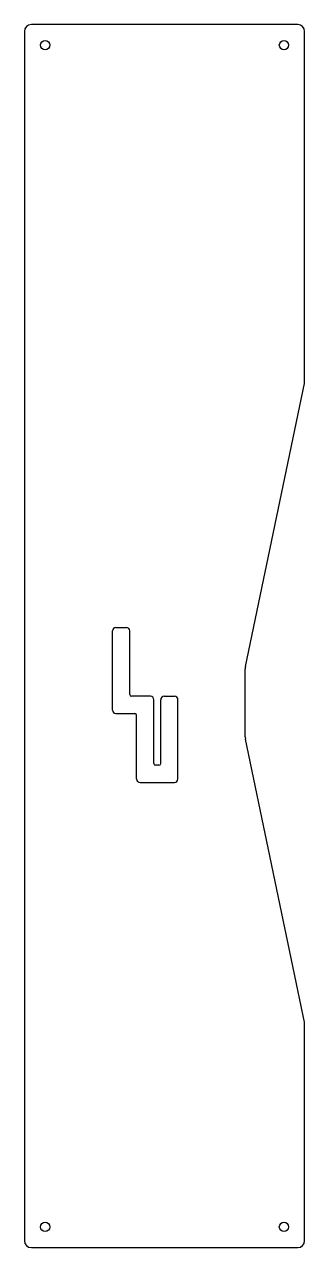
# Model space of a CAD drawing. Extents: x -290 to -209, y -159 to 196.
import ezdxf

# ---------------------------------------------------------------- set-up
doc = ezdxf.new("R2010")
doc.units = 0
doc.header["$MEASUREMENT"] = 0
doc.layers.add('VISIBLE', color=7, linetype='CONTINUOUS')

msp = doc.modelspace()

# ---------------------------------------------------------------- linework, layer by layer
at = {"layer": 'VISIBLE'}
for p, q in [((-211.11, 196.04), (-288.43, 196.04)), ((-290.43, 194.04), (-290.43, -156.96)), ((-209.11, 91.82), (-209.11, 194.04)), ((-226.26, 9.72), (-209.11, 91.82)), ((-264.87, -2.96), (-264.87, 20.04)), ((-263.87, 21.04), (-260.87, 21.04)), ((-259.87, 1.54), (-259.87, 20.04)), ((-226.33, -10.69), (-226.33, 9)), ((-253.87, 1.04), (-259.37, 1.04)), ((-252.87, -18.46), (-252.87, 0.04)), ((-250.87, -18.46), (-250.87, 0.03)), ((-249.87, 1.04), (-246.87, 1.04)), ((-245.87, -22.96), (-245.87, 0.04)), ((-263.87, -3.96), (-258.37, -3.96)), ((-257.87, -22.96), (-257.87, -4.46)), ((-209.11, -93.51), (-226.26, -11.4)), ((-251.37, -18.96), (-252.37, -18.96)), ((-256.87, -23.96), (-246.87, -23.96)), ((-209.11, -156.96), (-209.11, -93.51)), ((-288.43, -158.96), (-211.11, -158.96))]:
    msp.add_line(p, q, dxfattribs=at)
for centre in [(-284.42, 190.04), (-215.09, 190.04), (-284.42, -152.96), (-215.09, -152.96)]:
    msp.add_circle(centre, 1.35, dxfattribs=at)
for centre, radius, start, end in [((-288.43, 194.04), 2, 90, 180), ((-211.11, 194.04), 2, 0, 90), ((-263.87, 20.04), 1, 90, 180), ((-260.87, 20.04), 1, 0, 90), ((-259.37, 1.54), 0.5, 180, 270), ((-253.87, 0.04), 1, 0, 90), ((-249.87, 0.04), 1, 90.0142, 180.714), ((-246.87, 0.04), 1, 360, 90.0187), ((-263.87, -2.96), 1, 180, 270), ((-258.37, -4.46), 0.5, 0, 90), ((-252.37, -18.46), 0.5, 180, 270), ((-251.37, -18.46), 0.5, 270, 0), ((-256.87, -22.96), 1, 180, 270), ((-246.87, -22.96), 1, 270, 0), ((-288.43, -156.96), 2, 180, 270), ((-211.11, -156.96), 2, 270, 0)]:
    msp.add_arc(centre, radius, start, end, dxfattribs=at)
for points in [[(-226.26, 9.72), (-226.27, 9.66), (-226.29, 9.54), (-226.32, 9.36), (-226.33, 9.13), (-226.33, 9)], [(-226.33, -10.69), (-226.33, -10.75), (-226.33, -10.87), (-226.32, -11.06), (-226.28, -11.28), (-226.26, -11.4)]]:
    msp.add_open_spline(points, degree=3, knots=[0, 0, 0, 0, 0.293487, 0.586974, 1, 1, 1, 1], dxfattribs=at)

doc.saveas('drawing.dxf')
